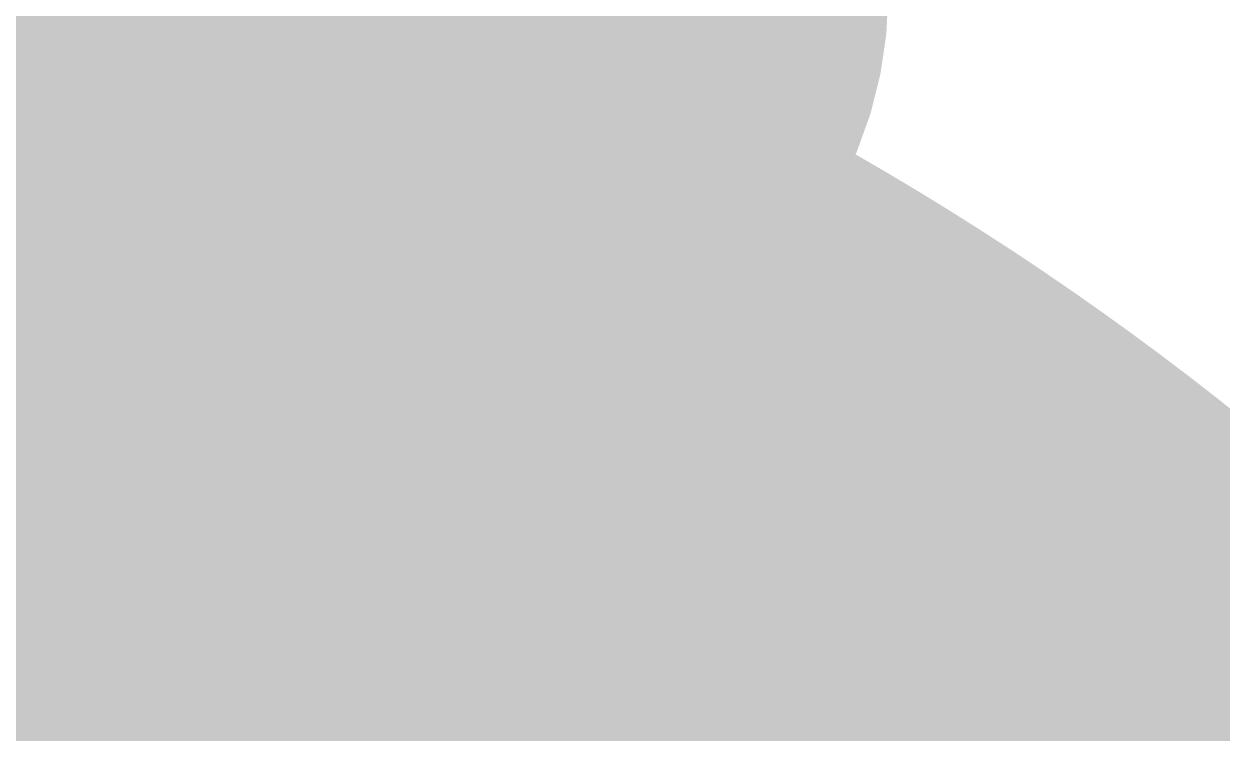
# Model space of a CAD drawing. Header units: inches. Extents: x 1.08 to 4.97, y 2.49 to 3.89.
# Drawn here: x 1.58271 to 1.59143, y 2.91162 to 2.91678 of the extents above; entities that cross this region are included whole.
import ezdxf

# ---------------------------------------------------------------- set-up
doc = ezdxf.new("R2010")
doc.units = ezdxf.units.IN
doc.header["$MEASUREMENT"] = 0
for name, color, linetype in [('Bottom', 5, 'Continuous'), ('Bottom Overlay', 54, 'Continuous'), ('Bottom Solder', 6, 'Continuous'), ('Top Overlay', 2, 'Continuous')]:
    doc.layers.add(name, color=color, linetype=linetype)

# ---------------------------------------------------------------- blocks, each defined once
blk = doc.blocks.new('TP_B_155')
at = {"layer": 'Bottom'}
h = blk.add_hatch(color=5, dxfattribs=at)
edge = h.paths.add_edge_path()
edge.add_arc((0, 0), 0.019685, 0, 360)
at = {"layer": 'Bottom Solder'}
h = blk.add_hatch(color=6, dxfattribs=at)
edge = h.paths.add_edge_path()
edge.add_arc((0, 0), 0.021685, 0, 360)
at = {"layer": 'Bottom Overlay'}
blk.add_lwpolyline([(0.029, 0, 0.006, 0.006, 1), (-0.029, 0, 0.006, 0.006, 1)], format="xyseb", close=True, dxfattribs=at)
blk = doc.blocks.new('C0805_183')
at = {"layer": 'Top Overlay'}
blk.add_lwpolyline([(0.029, 0.01, 0.006, 0.006, 0), (0.0290001, -0.01, 0.006, 0.006, 0)], format="xyseb", dxfattribs=at)
blk.add_lwpolyline([(0.0275001, -0.01, 0.003, 0.003, 1), (0.0305001, -0.01, 0.003, 0.003, 1)], format="xyseb", close=True, dxfattribs=at)

msp = doc.modelspace()

# ---------------------------------------------------------------- block references
msp.add_blockref('C0805_183', (1.557, 2.927))
at = {"rotation": 180}
msp.add_blockref('TP_B_155', (1.578, 2.897), dxfattribs=at)

doc.saveas('drawing.dxf')
